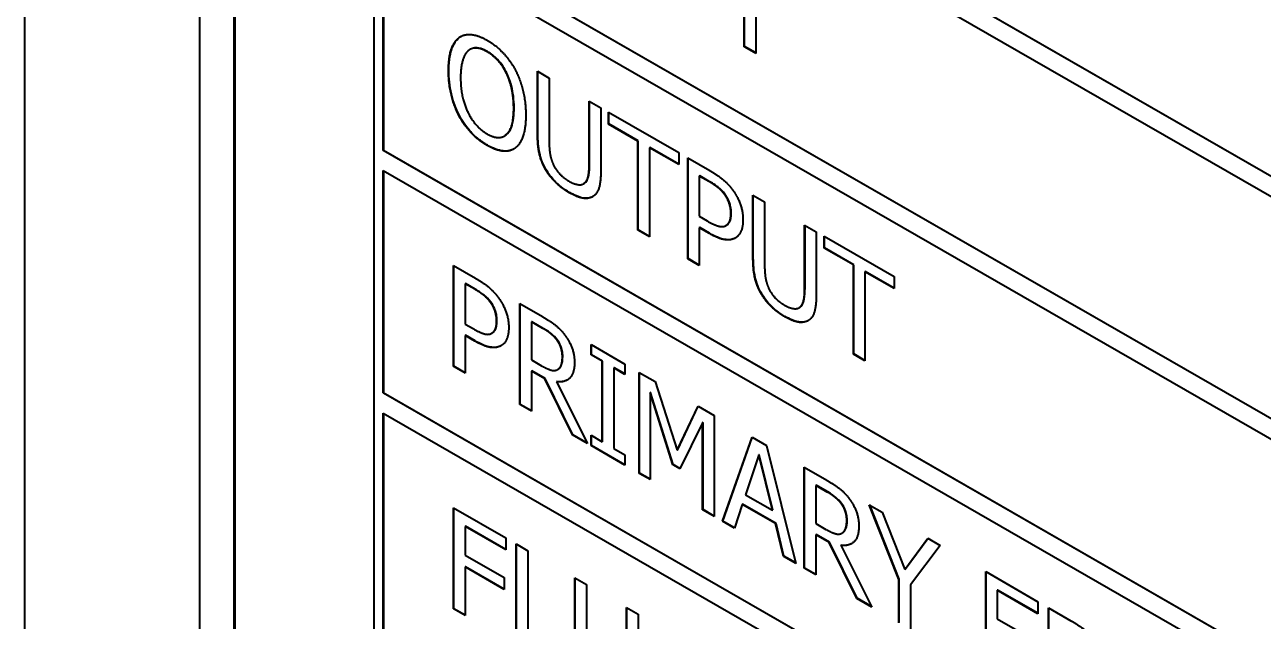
# Model space of a CAD drawing. Header units: millimetres. Extents: x 0 to 4756, y 0 to 3364.
# Drawn here: x 3925.43 to 3937.95, y 2684.33 to 2690.37 of the extents above; entities that cross this region are included whole.
import ezdxf

# ---------------------------------------------------------------- set-up
doc = ezdxf.new("R2010")
doc.units = ezdxf.units.MM
doc.header["$LTSCALE"] = 4
doc.layers.add('가시적인 것(ISO)', color=3, linetype='Continuous', lineweight=40)
doc.layers.add('가시적인 좁은 것(ISO)', color=3, linetype='Continuous', lineweight=35)

msp = doc.modelspace()

# ---------------------------------------------------------------- linework, layer by layer
at = {"layer": '가시적인 것(ISO)'}
for p, q in [((3925.4333, 2668.1894), (3925.4333, 2717.2422)), ((3927.1975, 2712.1344), (3927.1975, 2671.2571)), ((3927.5511, 2671.428), (3927.5511, 2711.5564)), ((3927.5546, 2711.555), (3927.5546, 2671.43)), ((3928.9653, 2679.2321), (3928.9653, 2698.8532)), ((3944.7868, 2684.9391), (3929.0537, 2693.9993)), ((3929.0572, 2694.0013), (3944.7868, 2684.9432)), ((3929.0537, 2693.7949), (3944.7868, 2684.7348)), ((3944.7868, 2682.4865), (3929.0537, 2691.5466)), ((3929.0572, 2691.5486), (3944.7868, 2682.4906)), ((3929.0537, 2689.094), (3929.0537, 2691.3422)), ((3929.0537, 2691.3422), (3944.7868, 2682.2821)), ((3929.0572, 2691.3402), (3929.0572, 2689.096)), ((3932.7044, 2690.1433), (3932.7044, 2691.0443)), ((3932.7079, 2690.1454), (3932.7079, 2691.0464)), ((3932.8218, 2690.9767), (3932.8218, 2690.0757)), ((3929.8249, 2690.2366), (3929.8214, 2690.2345)), ((3929.9365, 2690.117), (3929.933, 2690.115)), ((3932.7079, 2690.1454), (3932.7044, 2690.1433)), ((3932.8218, 2690.0757), (3932.7044, 2690.1433)), ((3932.8218, 2690.0797), (3932.7079, 2690.1454)), ((3930.615, 2689.2566), (3930.615, 2689.8943)), ((3930.615, 2689.8943), (3930.7325, 2689.8266)), ((3930.6185, 2689.2586), (3930.6185, 2689.8922)), ((3930.7325, 2689.8266), (3930.7325, 2689.189)), ((3931.1372, 2688.9526), (3931.1372, 2689.5936)), ((3931.1372, 2689.5936), (3931.2546, 2689.5259)), ((3931.1407, 2688.9546), (3931.1407, 2689.5915)), ((3931.2546, 2689.5259), (3931.2546, 2688.8883)), ((3931.3327, 2689.3601), (3931.3327, 2689.481)), ((3931.3327, 2689.481), (3932.0432, 2689.0718)), ((3931.3362, 2689.3621), (3931.3362, 2689.4789)), ((3931.3362, 2689.3621), (3931.3327, 2689.3601)), ((3931.6292, 2689.1893), (3931.3327, 2689.3601)), ((3931.6328, 2689.1913), (3931.3362, 2689.3621)), ((3930.2837, 2689.2421), (3930.2802, 2689.2401)), ((3931.6328, 2689.1913), (3931.6292, 2689.1893)), ((3931.6292, 2688.2883), (3931.6292, 2689.1893)), ((3931.6328, 2688.2903), (3931.6328, 2689.1913)), ((3931.7502, 2689.1237), (3931.7467, 2689.1217)), ((3931.7467, 2689.1217), (3931.7467, 2688.2206)), ((3932.0432, 2688.9509), (3931.7467, 2689.1217)), ((3932.0432, 2688.955), (3931.7502, 2689.1237)), ((3929.0572, 2689.096), (3929.0537, 2689.094)), ((3944.7868, 2680.0339), (3929.0537, 2689.094)), ((3929.0572, 2689.096), (3944.7868, 2680.0379)), ((3932.0432, 2689.0718), (3932.0432, 2688.9509)), ((3932.1328, 2687.9983), (3932.1328, 2689.0202)), ((3932.1328, 2689.0202), (3932.3548, 2688.8924)), ((3932.1363, 2688.0003), (3932.1363, 2689.0182)), ((3929.0537, 2686.6413), (3929.0537, 2688.8896)), ((3929.0537, 2688.8896), (3944.7868, 2679.8295)), ((3929.0572, 2688.8875), (3929.0572, 2686.6434)), ((3931.0848, 2688.7586), (3931.0813, 2688.7565)), ((3932.2538, 2688.837), (3932.2502, 2688.835)), ((3932.3477, 2688.7789), (3932.2502, 2688.835)), ((3932.2502, 2688.835), (3932.2502, 2688.4275)), ((3932.3512, 2688.7809), (3932.2538, 2688.837)), ((3932.7925, 2688.0027), (3932.7925, 2688.6403)), ((3932.7925, 2688.6403), (3932.9099, 2688.5727)), ((3932.796, 2688.0047), (3932.796, 2688.6383)), ((3932.9099, 2688.5727), (3932.9099, 2687.935)), ((3932.2502, 2688.4275), (3932.3305, 2688.3813)), ((3931.6328, 2688.2903), (3931.6292, 2688.2883)), ((3931.7467, 2688.2206), (3931.6292, 2688.2883)), ((3931.7467, 2688.2247), (3931.6328, 2688.2903)), ((3932.2538, 2688.3136), (3932.2502, 2688.3116)), ((3932.3498, 2688.2543), (3932.2502, 2688.3116)), ((3932.2502, 2688.3116), (3932.2502, 2687.9307)), ((3932.3533, 2688.2563), (3932.2538, 2688.3136)), ((3932.5197, 2688.3346), (3932.5162, 2688.3326)), ((3932.5224, 2688.3362), (3932.5188, 2688.3342)), ((3933.3146, 2687.6987), (3933.3146, 2688.3397)), ((3933.3146, 2688.3397), (3933.4321, 2688.272)), ((3933.3182, 2687.7007), (3933.3182, 2688.3376)), ((3933.4321, 2688.272), (3933.4321, 2687.6343)), ((3933.5102, 2688.1061), (3933.5102, 2688.227)), ((3933.5102, 2688.227), (3934.2207, 2687.8179)), ((3933.5137, 2688.1082), (3933.5137, 2688.225)), ((3933.5137, 2688.1082), (3933.5102, 2688.1061)), ((3933.8067, 2687.9354), (3933.5102, 2688.1061)), ((3933.8102, 2687.9374), (3933.5137, 2688.1082)), ((3932.1363, 2688.0003), (3932.1328, 2687.9983)), ((3932.2502, 2687.9307), (3932.1328, 2687.9983)), ((3932.2502, 2687.9347), (3932.1363, 2688.0003)), ((3929.7655, 2686.9089), (3929.7655, 2687.9308)), ((3929.7655, 2687.9308), (3929.9875, 2687.803)), ((3929.769, 2686.9109), (3929.769, 2687.9288)), ((3933.8102, 2687.9374), (3933.8067, 2687.9354)), ((3933.8067, 2687.0343), (3933.8067, 2687.9354)), ((3933.8102, 2687.0364), (3933.8102, 2687.9374)), ((3933.9277, 2687.8698), (3933.9242, 2687.8677)), ((3933.9242, 2687.8677), (3933.9242, 2686.9667)), ((3934.2207, 2687.697), (3933.9242, 2687.8677)), ((3934.2207, 2687.701), (3933.9277, 2687.8698)), ((3929.8865, 2687.7476), (3929.883, 2687.7456)), ((3929.9804, 2687.6895), (3929.883, 2687.7456)), ((3929.883, 2687.7456), (3929.883, 2687.3381)), ((3929.9839, 2687.6915), (3929.8865, 2687.7476)), ((3934.2207, 2687.8179), (3934.2207, 2687.697)), ((3930.4359, 2687.5448), (3930.6637, 2687.4136)), ((3930.4359, 2686.5228), (3930.4359, 2687.5448)), ((3930.4395, 2686.5249), (3930.4395, 2687.5427)), ((3933.2623, 2687.5046), (3933.2588, 2687.5026)), ((3930.5569, 2687.3615), (3930.5534, 2687.3595)), ((3930.6701, 2687.2923), (3930.5534, 2687.3595)), ((3930.5534, 2687.3595), (3930.5534, 2686.9752)), ((3930.6737, 2687.2943), (3930.5569, 2687.3615)), ((3929.883, 2687.3381), (3929.9632, 2687.2919)), ((3929.8865, 2687.2242), (3929.883, 2687.2222)), ((3929.9861, 2687.1669), (3929.8865, 2687.2242)), ((3930.1525, 2687.2452), (3930.1489, 2687.2431)), ((3930.1551, 2687.2468), (3930.1516, 2687.2447)), ((3929.9825, 2687.1649), (3929.883, 2687.2222)), ((3929.883, 2687.2222), (3929.883, 2686.8412)), ((3931.1558, 2687.0259), (3931.1558, 2687.1302)), ((3931.1558, 2687.1302), (3931.4982, 2686.933)), ((3931.1593, 2687.0279), (3931.1593, 2687.1282)), ((3930.5534, 2686.9752), (3930.6565, 2686.9159)), ((3931.1593, 2687.0279), (3931.1558, 2687.0259)), ((3931.2682, 2686.9611), (3931.1558, 2687.0259)), ((3931.2718, 2686.9631), (3931.1593, 2687.0279)), ((3933.8102, 2687.0364), (3933.8067, 2687.0343)), ((3933.9242, 2686.9667), (3933.8067, 2687.0343)), ((3933.9242, 2686.9708), (3933.8102, 2687.0364)), ((3929.769, 2686.9109), (3929.7655, 2686.9089)), ((3929.883, 2686.8412), (3929.7655, 2686.9089)), ((3929.883, 2686.8453), (3929.769, 2686.9109)), ((3930.5569, 2686.8638), (3930.5534, 2686.8618)), ((3930.688, 2686.7842), (3930.5534, 2686.8618)), ((3930.5534, 2686.8618), (3930.5534, 2686.4552)), ((3930.6916, 2686.7863), (3930.5569, 2686.8638)), ((3930.8163, 2686.8769), (3930.8161, 2686.8768)), ((3930.8227, 2686.8805), (3930.8191, 2686.8784)), ((3931.2718, 2686.9631), (3931.2682, 2686.9611)), ((3931.2682, 2686.1479), (3931.2682, 2686.9611)), ((3931.2718, 2686.1499), (3931.2718, 2686.9631)), ((3931.3892, 2686.8955), (3931.3857, 2686.8935)), ((3931.4982, 2686.8287), (3931.3857, 2686.8935)), ((3931.3857, 2686.8935), (3931.3857, 2686.0802)), ((3931.4982, 2686.8328), (3931.3892, 2686.8955)), ((3931.4982, 2686.933), (3931.4982, 2686.8287)), ((3931.6436, 2686.8493), (3931.804, 2686.7569)), ((3931.6436, 2685.8274), (3931.6436, 2686.8493)), ((3930.6916, 2686.7863), (3930.688, 2686.7842)), ((3930.9674, 2686.2168), (3930.688, 2686.7842)), ((3930.9709, 2686.2188), (3930.6916, 2686.7863)), ((3930.8091, 2686.7567), (3930.8055, 2686.7547)), ((3930.8055, 2686.7547), (3931.12, 2686.1289)), ((3931.6471, 2685.8294), (3931.6471, 2686.8473)), ((3931.804, 2686.7569), (3932.0246, 2686.0609)), ((3929.0572, 2686.6434), (3929.0537, 2686.6413)), ((3944.7868, 2677.5812), (3929.0537, 2686.6413)), ((3929.0572, 2686.6434), (3944.7868, 2677.5853)), ((3931.7567, 2686.6466), (3931.7532, 2686.6446)), ((3931.9816, 2685.9143), (3931.7532, 2686.6446)), ((3931.7532, 2686.6446), (3931.7532, 2685.7643)), ((3931.9852, 2685.9163), (3931.7567, 2686.6466)), ((3930.4395, 2686.5249), (3930.4359, 2686.5228)), ((3930.5534, 2686.4552), (3930.4359, 2686.5228)), ((3930.5534, 2686.4592), (3930.4395, 2686.5249)), ((3932.0246, 2686.0609), (3932.2381, 2686.507)), ((3932.0282, 2686.063), (3932.2401, 2686.5058)), ((3932.2381, 2686.507), (3932.4014, 2686.4129)), ((3929.0537, 2684.1887), (3929.0537, 2686.4369)), ((3929.0537, 2686.4369), (3944.7868, 2677.3768)), ((3929.0572, 2686.4349), (3929.0572, 2684.1907)), ((3932.4014, 2686.4129), (3932.4014, 2685.391)), ((3932.2839, 2686.339), (3932.0533, 2685.873)), ((3932.2874, 2686.341), (3932.2839, 2686.339)), ((3932.2839, 2685.4586), (3932.2839, 2686.339)), ((3932.2874, 2685.4607), (3932.2874, 2686.341)), ((3930.9709, 2686.2188), (3930.9674, 2686.2168)), ((3931.12, 2686.1289), (3930.9674, 2686.2168)), ((3931.1171, 2686.1346), (3930.9709, 2686.2188)), ((3931.1558, 2686.1083), (3931.1558, 2686.2126)), ((3931.1558, 2686.2126), (3931.2682, 2686.1479)), ((3931.1593, 2686.1103), (3931.1558, 2686.1083)), ((3931.4982, 2685.9111), (3931.1558, 2686.1083)), ((3931.1593, 2686.1103), (3931.1593, 2686.2106)), ((3931.4982, 2685.9152), (3931.1593, 2686.1103)), ((3931.2718, 2686.1499), (3931.2682, 2686.1479)), ((3932.4852, 2685.3427), (3932.7832, 2686.1931)), ((3932.4887, 2685.3448), (3932.7855, 2686.1917)), ((3932.7832, 2686.1931), (3932.9278, 2686.1097)), ((3932.9278, 2686.1097), (3933.2258, 2684.9162)), ((3931.3857, 2686.0802), (3931.4982, 2686.0155)), ((3931.4982, 2686.0155), (3931.4982, 2685.9111)), ((3932.0282, 2686.063), (3932.0246, 2686.0609)), ((3932.8526, 2686.0139), (3932.7165, 2685.6111)), ((3932.8562, 2686.016), (3932.8526, 2686.0139)), ((3932.9894, 2685.454), (3932.8526, 2686.0139)), ((3932.993, 2685.456), (3932.8562, 2686.016)), ((3931.9852, 2685.9163), (3931.9816, 2685.9143)), ((3932.0533, 2685.873), (3931.9816, 2685.9143)), ((3932.0548, 2685.8762), (3931.9852, 2685.9163)), ((3933.3096, 2685.8899), (3933.5374, 2685.7587)), ((3933.3096, 2684.868), (3933.3096, 2685.8899)), ((3933.3132, 2684.87), (3933.3132, 2685.8879)), ((3931.6471, 2685.8294), (3931.6436, 2685.8274)), ((3931.7532, 2685.7643), (3931.6436, 2685.8274)), ((3931.7532, 2685.7683), (3931.6471, 2685.8294)), ((3932.7165, 2685.6111), (3932.9894, 2685.454)), ((3933.4306, 2685.7067), (3933.4271, 2685.7047)), ((3933.5438, 2685.6374), (3933.4271, 2685.7047)), ((3933.4271, 2685.7047), (3933.4271, 2685.3204)), ((3933.5474, 2685.6395), (3933.4306, 2685.7067)), ((3929.7655, 2684.4563), (3929.7655, 2685.4782)), ((3929.7655, 2685.4782), (3930.2941, 2685.1738)), ((3929.769, 2684.4583), (3929.769, 2685.4762)), ((3932.6843, 2685.5138), (3932.6041, 2685.2743)), ((3932.6878, 2685.5158), (3932.6843, 2685.5138)), ((3933.0217, 2685.3195), (3932.6843, 2685.5138)), ((3933.0252, 2685.3215), (3932.6878, 2685.5158)), ((3933.9679, 2685.5108), (3934.0982, 2685.4358)), ((3934.2666, 2684.755), (3933.9679, 2685.5108)), ((3934.2701, 2684.757), (3933.9735, 2685.5076)), ((3932.2874, 2685.4607), (3932.2839, 2685.4586)), ((3932.4014, 2685.391), (3932.2839, 2685.4586)), ((3932.4014, 2685.3951), (3932.2874, 2685.4607)), ((3932.993, 2685.456), (3932.9894, 2685.454)), ((3934.0982, 2685.4358), (3934.326, 2684.8549)), ((3929.8865, 2685.2917), (3929.883, 2685.2896)), ((3930.2941, 2685.0529), (3929.883, 2685.2896)), ((3929.883, 2685.2896), (3929.883, 2685.0014)), ((3930.2941, 2685.0569), (3929.8865, 2685.2917)), ((3932.4887, 2685.3448), (3932.4852, 2685.3427)), ((3932.6041, 2685.2743), (3932.4852, 2685.3427)), ((3932.6052, 2685.2777), (3932.4887, 2685.3448)), ((3933.0252, 2685.3215), (3933.0217, 2685.3195)), ((3933.1019, 2684.9876), (3933.0217, 2685.3195)), ((3933.1054, 2684.9896), (3933.0252, 2685.3215)), ((3933.4271, 2685.3204), (3933.5302, 2685.261)), ((3933.69, 2685.222), (3933.6898, 2685.2219)), ((3933.6964, 2685.2256), (3933.6928, 2685.2236)), ((3930.2941, 2685.1738), (3930.2941, 2685.0529)), ((3930.3994, 2684.0912), (3930.3994, 2685.1131)), ((3930.3994, 2685.1131), (3930.5169, 2685.0455)), ((3930.4029, 2684.0932), (3930.4029, 2685.1111)), ((3933.4306, 2685.209), (3933.4271, 2685.2069)), ((3933.5617, 2685.1294), (3933.4271, 2685.2069)), ((3933.4271, 2685.2069), (3933.4271, 2684.8003)), ((3933.5653, 2685.1314), (3933.4306, 2685.209)), ((3933.5653, 2685.1314), (3933.5617, 2685.1294)), ((3933.8411, 2684.5619), (3933.5617, 2685.1294)), ((3933.8446, 2684.5639), (3933.5653, 2685.1314)), ((3933.6827, 2685.1019), (3933.6792, 2685.0998)), ((3933.6792, 2685.0998), (3933.9937, 2684.4741)), ((3934.326, 2684.8549), (3934.5581, 2685.171)), ((3934.3295, 2684.8569), (3934.5595, 2685.1701)), ((3934.6827, 2685.0992), (3934.384, 2684.7014)), ((3934.5581, 2685.171), (3934.6827, 2685.0992)), ((3929.883, 2685.0014), (3930.2769, 2684.7746)), ((3930.5169, 2685.0455), (3930.5169, 2684.1445)), ((3933.1054, 2684.9896), (3933.1019, 2684.9876)), ((3933.2258, 2684.9162), (3933.1019, 2684.9876)), ((3933.2246, 2684.921), (3933.1054, 2684.9896)), ((3929.8865, 2684.8826), (3929.883, 2684.8805)), ((3930.2769, 2684.6537), (3929.883, 2684.8805)), ((3929.883, 2684.8805), (3929.883, 2684.3886)), ((3930.2769, 2684.6577), (3929.8865, 2684.8826)), ((3933.3132, 2684.87), (3933.3096, 2684.868)), ((3933.4271, 2684.8003), (3933.3096, 2684.868)), ((3933.4271, 2684.8044), (3933.3132, 2684.87)), ((3934.3295, 2684.8569), (3934.326, 2684.8549)), ((3930.2769, 2684.7746), (3930.2769, 2684.6537)), ((3930.9932, 2684.1335), (3930.9932, 2684.7712)), ((3930.9932, 2684.7712), (3931.1107, 2684.7036)), ((3930.9967, 2684.1356), (3930.9967, 2684.7692)), ((3934.2701, 2684.757), (3934.2666, 2684.755)), ((3934.2666, 2684.3169), (3934.2666, 2684.755)), ((3934.2701, 2684.3189), (3934.2701, 2684.757)), ((3935.144, 2683.8116), (3935.144, 2684.8335)), ((3935.144, 2684.8335), (3935.6726, 2684.5291)), ((3935.1475, 2683.8137), (3935.1475, 2684.8315)), ((3931.1107, 2684.7036), (3931.1107, 2684.0659)), ((3934.384, 2684.7014), (3934.384, 2684.2493)), ((3935.265, 2684.647), (3935.2615, 2684.645)), ((3935.6726, 2684.4082), (3935.2615, 2684.645)), ((3935.2615, 2684.645), (3935.2615, 2684.3568)), ((3935.6726, 2684.4123), (3935.265, 2684.647)), ((3931.5153, 2683.8295), (3931.5153, 2684.4705)), ((3931.5153, 2684.4705), (3931.6328, 2684.4029)), ((3933.8446, 2684.5639), (3933.8411, 2684.5619)), ((3933.9937, 2684.4741), (3933.8411, 2684.5619)), ((3933.9908, 2684.4798), (3933.8446, 2684.5639)), ((3935.6726, 2684.5291), (3935.6726, 2684.4082)), ((3929.769, 2684.4583), (3929.7655, 2684.4563)), ((3929.883, 2684.3886), (3929.7655, 2684.4563)), ((3929.883, 2684.3927), (3929.769, 2684.4583)), ((3931.5189, 2683.8316), (3931.5189, 2684.4685)), ((3931.6328, 2684.4029), (3931.6328, 2683.7652)), ((3935.2615, 2684.3568), (3935.6554, 2684.1299)), ((3935.7779, 2684.4685), (3936.0057, 2684.3373)), ((3935.7779, 2683.4466), (3935.7779, 2684.4685)), ((3935.7814, 2683.4486), (3935.7814, 2684.4665))]:
    msp.add_line(p, q, dxfattribs=at)
for points, degree in [([(3929.7153, 2689.9014), (3929.7153, 2690.0297), (3929.7705, 2690.1934), (3929.8214, 2690.2345)], 2), ([(3929.8214, 2690.2345), (3929.8729, 2690.2727), (3930.0169, 2690.2602), (3930.1057, 2690.2091)], 2), ([(3929.8249, 2690.2366), (3929.8295, 2690.24), (3929.8343, 2690.2432), (3929.8392, 2690.2461)], 3), ([(3930.1064, 2690.0911), (3930.0427, 2690.1278), (3929.9467, 2690.1317), (3929.9102, 2690.0981)], 2), ([(3930.1057, 2690.2091), (3930.196, 2690.1571), (3930.3407, 2690.0009), (3930.3908, 2689.9066)], 2), ([(3929.9102, 2690.0981), (3929.8751, 2690.0661), (3929.8378, 2689.9302), (3929.8378, 2689.8308)], 2), ([(3930.302, 2689.8725), (3930.2669, 2689.9457), (3930.168, 2690.0556), (3930.1064, 2690.0911)], 2), ([(3929.8206, 2689.4474), (3929.7698, 2689.5446), (3929.7153, 2689.7755), (3929.7153, 2689.9014)], 2), ([(3930.3743, 2689.5219), (3930.3743, 2689.6229), (3930.3364, 2689.8013), (3930.302, 2689.8725)], 2), ([(3930.3908, 2689.9066), (3930.4409, 2689.8098), (3930.4968, 2689.5789), (3930.4968, 2689.4514)], 2), ([(3929.8378, 2689.8308), (3929.8378, 2689.6296), (3929.984, 2689.3318), (3930.1064, 2689.2613)], 2), ([(3930.1064, 2689.2613), (3930.2289, 2689.1907), (3930.3743, 2689.3207), (3930.3743, 2689.5219)], 2), ([(3930.1057, 2689.1441), (3930.0162, 2689.1956), (3929.8729, 2689.3485), (3929.8206, 2689.4474)], 2), ([(3930.4968, 2689.4514), (3930.4968, 2689.3271), (3930.4424, 2689.1573), (3930.3908, 2689.119)], 2), ([(3930.6995, 2688.8965), (3930.653, 2688.9764), (3930.615, 2689.1473), (3930.615, 2689.2566)], 2), ([(3930.3908, 2689.119), (3930.3364, 2689.0792), (3930.1924, 2689.0942), (3930.1057, 2689.1441)], 2), ([(3930.7325, 2689.189), (3930.7325, 2689.1177), (3930.7482, 2689.0126), (3930.7704, 2688.9609)], 2), ([(3930.9344, 2688.6668), (3930.8564, 2688.7118), (3930.7403, 2688.8258), (3930.6995, 2688.8965)], 2), ([(3930.7704, 2688.9609), (3930.7941, 2688.9059), (3930.8757, 2688.8166), (3930.9344, 2688.7828)], 2), ([(3931.0992, 2688.7716), (3931.1214, 2688.7977), (3931.1372, 2688.8839), (3931.1372, 2688.9526)], 2), ([(3931.2546, 2688.8883), (3931.2546, 2688.7814), (3931.2174, 2688.6505), (3931.1701, 2688.6255)], 2), ([(3932.3548, 2688.8924), (3932.4336, 2688.847), (3932.5439, 2688.7537), (3932.5862, 2688.6954)], 2), ([(3930.9344, 2688.7828), (3930.9896, 2688.751), (3931.0756, 2688.7438), (3931.0992, 2688.7716)], 2), ([(3931.0848, 2688.7586), (3931.0915, 2688.7624), (3931.0975, 2688.7674), (3931.1027, 2688.7736)], 3), ([(3932.5052, 2688.6492), (3932.4773, 2688.6868), (3932.4028, 2688.7471), (3932.3477, 2688.7789)], 2), ([(3931.1701, 2688.6255), (3931.1278, 2688.6019), (3931.0161, 2688.6198), (3930.9344, 2688.6668)], 2), ([(3931.1756, 2688.6286), (3931.1749, 2688.6283), (3931.1743, 2688.6279), (3931.1736, 2688.6276)], 3), ([(3932.569, 2688.4568), (3932.569, 2688.5098), (3932.5375, 2688.6058), (3932.5052, 2688.6492)], 2), ([(3932.5862, 2688.6954), (3932.6356, 2688.628), (3932.6915, 2688.4757), (3932.6915, 2688.3904)], 2), ([(3932.3305, 2688.3813), (3932.4021, 2688.3401), (3932.4902, 2688.3159), (3932.5188, 2688.3342)], 2), ([(3932.5188, 2688.3342), (3932.5454, 2688.3495), (3932.569, 2688.408), (3932.569, 2688.4568)], 2), ([(3932.6915, 2688.3904), (3932.6915, 2688.3242), (3932.6506, 2688.2284), (3932.6141, 2688.2081)], 2), ([(3932.6141, 2688.2081), (3932.5683, 2688.1823), (3932.4444, 2688.1998), (3932.3498, 2688.2543)], 2), ([(3932.5197, 2688.3346), (3932.5206, 2688.3351), (3932.5215, 2688.3356), (3932.5224, 2688.3362)], 3), ([(3932.877, 2687.6426), (3932.8304, 2687.7224), (3932.7925, 2687.8934), (3932.7925, 2688.0027)], 2), ([(3932.9099, 2687.935), (3932.9099, 2687.8638), (3932.9257, 2687.7587), (3932.9479, 2687.707)], 2), ([(3929.9875, 2687.803), (3930.0663, 2687.7576), (3930.1766, 2687.6643), (3930.2189, 2687.606)], 2), ([(3930.138, 2687.5598), (3930.11, 2687.5974), (3930.0355, 2687.6577), (3929.9804, 2687.6895)], 2), ([(3930.2189, 2687.606), (3930.2683, 2687.5386), (3930.3242, 2687.3863), (3930.3242, 2687.301)], 2), ([(3933.1119, 2687.4129), (3933.0339, 2687.4579), (3932.9178, 2687.5719), (3932.877, 2687.6426)], 2), ([(3932.9479, 2687.707), (3932.9715, 2687.6519), (3933.0532, 2687.5627), (3933.1119, 2687.5289)], 2), ([(3933.2767, 2687.5176), (3933.2989, 2687.5438), (3933.3146, 2687.6299), (3933.3146, 2687.6987)], 2), ([(3933.4321, 2687.6343), (3933.4321, 2687.5275), (3933.3949, 2687.3966), (3933.3476, 2687.3716)], 2), ([(3930.2017, 2687.3674), (3930.2017, 2687.4204), (3930.1702, 2687.5164), (3930.138, 2687.5598)], 2), ([(3933.1119, 2687.5289), (3933.1671, 2687.4971), (3933.253, 2687.4898), (3933.2767, 2687.5176)], 2), ([(3933.2623, 2687.5046), (3933.269, 2687.5085), (3933.2749, 2687.5135), (3933.2802, 2687.5197)], 3), ([(3930.1516, 2687.2447), (3930.1781, 2687.2601), (3930.2017, 2687.3186), (3930.2017, 2687.3674)], 2), ([(3930.6637, 2687.4136), (3930.7396, 2687.3699), (3930.842, 2687.2918), (3930.8886, 2687.2302)], 2), ([(3933.3476, 2687.3716), (3933.3053, 2687.3479), (3933.1936, 2687.3659), (3933.1119, 2687.4129)], 2), ([(3933.3531, 2687.3747), (3933.3524, 2687.3744), (3933.3518, 2687.374), (3933.3511, 2687.3737)], 3), ([(3929.9632, 2687.2919), (3930.0348, 2687.2507), (3930.1229, 2687.2265), (3930.1516, 2687.2447)], 2), ([(3930.1525, 2687.2452), (3930.1533, 2687.2457), (3930.1542, 2687.2462), (3930.1551, 2687.2468)], 3), ([(3930.3242, 2687.301), (3930.3242, 2687.2348), (3930.2834, 2687.139), (3930.2468, 2687.1187)], 2), ([(3930.8105, 2687.1766), (3930.7855, 2687.2101), (3930.7188, 2687.2642), (3930.6701, 2687.2923)], 2), ([(3930.8886, 2687.2302), (3930.9352, 2687.1686), (3930.9889, 2687.0292), (3930.9889, 2686.9489)], 2), ([(3930.2468, 2687.1187), (3930.201, 2687.0929), (3930.0771, 2687.1104), (3929.9825, 2687.1649)], 2), ([(3930.8664, 2687.0087), (3930.8664, 2687.0534), (3930.8392, 2687.1378), (3930.8105, 2687.1766)], 2), ([(3930.8163, 2686.8769), (3930.842, 2686.8902), (3930.8664, 2686.9557), (3930.8664, 2687.0087)], 2), ([(3930.6565, 2686.9159), (3930.7074, 2686.8866), (3930.7883, 2686.8607), (3930.8163, 2686.8769)], 2), ([(3930.9889, 2686.9489), (3930.9889, 2686.8371), (3930.89, 2686.7425), (3930.8055, 2686.7547)], 2), ([(3933.5374, 2685.7587), (3933.6133, 2685.715), (3933.7157, 2685.637), (3933.7623, 2685.5754)], 2), ([(3933.6842, 2685.5218), (3933.6592, 2685.5553), (3933.5925, 2685.6094), (3933.5438, 2685.6374)], 2), ([(3933.7401, 2685.3538), (3933.7401, 2685.3985), (3933.7129, 2685.4829), (3933.6842, 2685.5218)], 2), ([(3933.7623, 2685.5754), (3933.8089, 2685.5138), (3933.8626, 2685.3744), (3933.8626, 2685.294)], 2), ([(3933.69, 2685.222), (3933.7157, 2685.2353), (3933.7401, 2685.3008), (3933.7401, 2685.3538)], 2), ([(3933.5302, 2685.261), (3933.5811, 2685.2317), (3933.662, 2685.2058), (3933.69, 2685.222)], 2), ([(3933.8626, 2685.294), (3933.8626, 2685.1822), (3933.7637, 2685.0876), (3933.6792, 2685.0998)], 2), ([(3936.0057, 2684.3373), (3936.0816, 2684.2936), (3936.184, 2684.2156), (3936.2306, 2684.154)], 2)]:
    msp.add_open_spline(points, degree=degree, dxfattribs=at)
for points, knots in [([(3929.7189, 2689.9034), (3929.7189, 2690.0216), (3929.7364, 2690.0867), (3929.7673, 2690.1708), (3929.7916, 2690.2096), (3929.8249, 2690.2366)], [-0.079279059, -0.079279059, -0.079279059, -0.079279059, -0.044118552, -0.044118552, 0, 0, 0, 0]), ([(3930.11, 2690.0931), (3930.0867, 2690.1065), (3930.0634, 2690.1174), (3930.0144, 2690.1321), (3929.9953, 2690.1326), (3929.9653, 2690.1299), (3929.9502, 2690.1249), (3929.9365, 2690.117)], [-0.050133543, -0.050133543, -0.050133543, -0.050133543, -0.039150954, -0.039150954, -0.026352674, -0.026352674, -0.009844801, -0.009844801, -0.009844801, -0.009844801]), ([(3930.3055, 2689.8745), (3930.2932, 2689.9002), (3930.2791, 2689.9251), (3930.2474, 2689.9718), (3930.2305, 2689.9929), (3930.1797, 2690.0465), (3930.1451, 2690.0728), (3930.11, 2690.0931)], [-0.063923442, -0.063923442, -0.063923442, -0.063923442, -0.04668159, -0.04668159, -0.029847599, -0.029847599, 0, 0, 0, 0]), ([(3929.8242, 2689.4494), (3929.8067, 2689.4827), (3929.7919, 2689.5168), (3929.7656, 2689.5884), (3929.7547, 2689.6255), (3929.7263, 2689.746), (3929.7189, 2689.8274), (3929.7189, 2689.9034)], [-0.10254814, -0.10254814, -0.10254814, -0.10254814, -0.08007789, -0.08007789, -0.05577118, -0.05577118, 0, 0, 0, 0]), ([(3930.3779, 2689.5239), (3930.3779, 2689.608), (3930.3681, 2689.68), (3930.341, 2689.7875), (3930.3261, 2689.8318), (3930.3055, 2689.8745)], [-0.071298846, -0.071298846, -0.071298846, -0.071298846, -0.028600089, -0.028600089, 0, 0, 0, 0]), ([(3930.2837, 2689.2421), (3930.2868, 2689.2439), (3930.2899, 2689.2459), (3930.3214, 2689.268), (3930.3392, 2689.2981), (3930.3712, 2689.3836), (3930.3779, 2689.4538), (3930.3779, 2689.5239)], [-0.08391735, -0.08391735, -0.08391735, -0.08391735, -0.080856809, -0.080856809, -0.051455738, -0.051455738, 0, 0, 0, 0]), ([(3930.1093, 2689.1461), (3930.0776, 2689.1644), (3930.0459, 2689.1859), (3929.986, 2689.2352), (3929.9583, 2689.2619), (3929.8903, 2689.3393), (3929.8546, 2689.3919), (3929.8242, 2689.4494)], [-0.090934464, -0.090934464, -0.090934464, -0.090934464, -0.064114016, -0.064114016, -0.039087306, -0.039087306, 0, 0, 0, 0]), ([(3930.703, 2688.8986), (3930.6877, 2688.9249), (3930.6744, 2688.952), (3930.6485, 2689.0174), (3930.6411, 2689.0476), (3930.6228, 2689.13), (3930.6185, 2689.1987), (3930.6185, 2689.2586)], [-0.06277013, -0.06277013, -0.06277013, -0.06277013, -0.054788994, -0.054788994, -0.044000458, -0.044000458, 0, 0, 0, 0]), ([(3930.376, 2689.1093), (3930.3634, 2689.1022), (3930.3499, 2689.0967), (3930.3075, 2689.0859), (3930.2827, 2689.0872), (3930.2173, 2689.094), (3930.1639, 2689.1147), (3930.1093, 2689.1461)], [-0.066860539, -0.066860539, -0.066860539, -0.066860539, -0.059883707, -0.059883707, -0.046328606, -0.046328606, 0, 0, 0, 0]), ([(3930.938, 2688.6689), (3930.9102, 2688.6849), (3930.8819, 2688.7034), (3930.8304, 2688.7436), (3930.807, 2688.7647), (3930.7538, 2688.8214), (3930.7265, 2688.8579), (3930.703, 2688.8986)], [-0.072658513, -0.072658513, -0.072658513, -0.072658513, -0.049002493, -0.049002493, -0.028185567, -0.028185567, 0, 0, 0, 0]), ([(3931.1027, 2688.7736), (3931.1235, 2688.7981), (3931.1301, 2688.8281), (3931.1389, 2688.8763), (3931.1407, 2688.9171), (3931.1407, 2688.9546)], [-0.039633279, -0.039633279, -0.039633279, -0.039633279, -0.027528552, -0.027528552, 0, 0, 0, 0]), ([(3932.5088, 2688.6513), (3932.489, 2688.6779), (3932.4669, 2688.7002), (3932.4274, 2688.7321), (3932.3997, 2688.753), (3932.3512, 2688.7809)], [-0.10036624, -0.10036624, -0.10036624, -0.10036624, -0.04113079, -0.04113079, 0, 0, 0, 0]), ([(3931.1736, 2688.6276), (3931.1597, 2688.6198), (3931.1445, 2688.6145), (3931.1073, 2688.609), (3931.0888, 2688.6107), (3931.0326, 2688.6198), (3930.9834, 2688.6427), (3930.938, 2688.6689)], [-0.060023639, -0.060023639, -0.060023639, -0.060023639, -0.050480489, -0.050480489, -0.038557976, -0.038557976, 0, 0, 0, 0]), ([(3932.5725, 2688.4589), (3932.5725, 2688.4796), (3932.5707, 2688.5015), (3932.5609, 2688.5505), (3932.5532, 2688.5712), (3932.5369, 2688.609), (3932.524, 2688.6308), (3932.5088, 2688.6513)], [-0.033196808, -0.033196808, -0.033196808, -0.033196808, -0.024991788, -0.024991788, -0.015486469, -0.015486469, 0, 0, 0, 0]), ([(3932.5224, 2688.3362), (3932.5309, 2688.3411), (3932.5386, 2688.3473), (3932.5515, 2688.3623), (3932.5567, 2688.3709), (3932.5663, 2688.3947), (3932.5725, 2688.4177), (3932.5725, 2688.4589)], [-0.074639225, -0.074639225, -0.074639225, -0.074639225, -0.051782577, -0.051782577, -0.030210975, -0.030210975, 0, 0, 0, 0]), ([(3932.6171, 2688.2098), (3932.602, 2688.2014), (3932.5856, 2688.1958), (3932.5431, 2688.1891), (3932.5217, 2688.1914), (3932.4637, 2688.1996), (3932.4086, 2688.2245), (3932.3533, 2688.2563)], [-0.067627837, -0.067627837, -0.067627837, -0.067627837, -0.05894094, -0.05894094, -0.046924875, -0.046924875, 0, 0, 0, 0]), ([(3932.8805, 2687.6447), (3932.8651, 2687.671), (3932.8519, 2687.6981), (3932.826, 2687.7635), (3932.8186, 2687.7937), (3932.8003, 2687.8761), (3932.796, 2687.9448), (3932.796, 2688.0047)], [-0.06277013, -0.06277013, -0.06277013, -0.06277013, -0.054788994, -0.054788994, -0.044000458, -0.044000458, 0, 0, 0, 0]), ([(3930.1415, 2687.5619), (3930.1217, 2687.5885), (3930.0996, 2687.6108), (3930.0601, 2687.6427), (3930.0324, 2687.6636), (3929.9839, 2687.6915)], [-0.10036624, -0.10036624, -0.10036624, -0.10036624, -0.04113079, -0.04113079, 0, 0, 0, 0]), ([(3933.1155, 2687.415), (3933.0876, 2687.431), (3933.0594, 2687.4495), (3933.0079, 2687.4897), (3932.9844, 2687.5108), (3932.9313, 2687.5675), (3932.904, 2687.604), (3932.8805, 2687.6447)], [-0.072658513, -0.072658513, -0.072658513, -0.072658513, -0.049002493, -0.049002493, -0.028185567, -0.028185567, 0, 0, 0, 0]), ([(3933.2802, 2687.5197), (3933.301, 2687.5442), (3933.3076, 2687.5742), (3933.3164, 2687.6223), (3933.3182, 2687.6632), (3933.3182, 2687.7007)], [-0.039633279, -0.039633279, -0.039633279, -0.039633279, -0.027528552, -0.027528552, 0, 0, 0, 0]), ([(3930.2052, 2687.3695), (3930.2052, 2687.3902), (3930.2034, 2687.4121), (3930.1936, 2687.4611), (3930.1859, 2687.4818), (3930.1696, 2687.5195), (3930.1567, 2687.5414), (3930.1415, 2687.5619)], [-0.033196808, -0.033196808, -0.033196808, -0.033196808, -0.024991788, -0.024991788, -0.015486469, -0.015486469, 0, 0, 0, 0]), ([(3930.1551, 2687.2468), (3930.1636, 2687.2517), (3930.1713, 2687.2579), (3930.1842, 2687.2729), (3930.1894, 2687.2815), (3930.199, 2687.3053), (3930.2052, 2687.3283), (3930.2052, 2687.3695)], [-0.074639225, -0.074639225, -0.074639225, -0.074639225, -0.051782577, -0.051782577, -0.030210975, -0.030210975, 0, 0, 0, 0]), ([(3933.3511, 2687.3737), (3933.3372, 2687.3658), (3933.322, 2687.3606), (3933.2848, 2687.355), (3933.2662, 2687.3568), (3933.2101, 2687.3658), (3933.1609, 2687.3888), (3933.1155, 2687.415)], [-0.060023639, -0.060023639, -0.060023639, -0.060023639, -0.050480489, -0.050480489, -0.038557976, -0.038557976, 0, 0, 0, 0]), ([(3930.8141, 2687.1787), (3930.7963, 2687.2024), (3930.7765, 2687.2223), (3930.7407, 2687.2514), (3930.7159, 2687.27), (3930.6737, 2687.2943)], [-0.085678666, -0.085678666, -0.085678666, -0.085678666, -0.035846928, -0.035846928, 0, 0, 0, 0]), ([(3930.2498, 2687.1204), (3930.2348, 2687.112), (3930.2183, 2687.1064), (3930.1758, 2687.0997), (3930.1544, 2687.102), (3930.0964, 2687.1102), (3930.0414, 2687.1351), (3929.9861, 2687.1669)], [-0.067627837, -0.067627837, -0.067627837, -0.067627837, -0.05894094, -0.05894094, -0.046924875, -0.046924875, 0, 0, 0, 0]), ([(3930.8699, 2687.0107), (3930.8699, 2687.0285), (3930.8683, 2687.0472), (3930.8611, 2687.083), (3930.856, 2687.1012), (3930.8389, 2687.1411), (3930.8275, 2687.1605), (3930.8141, 2687.1787)], [-0.041401278, -0.041401278, -0.041401278, -0.041401278, -0.026401168, -0.026401168, -0.013710485, -0.013710485, 0, 0, 0, 0]), ([(3930.8227, 2686.8805), (3930.83, 2686.8847), (3930.8365, 2686.8902), (3930.8486, 2686.9049), (3930.8538, 2686.9143), (3930.8642, 2686.9422), (3930.8699, 2686.9684), (3930.8699, 2687.0107)], [-0.067052833, -0.067052833, -0.067052833, -0.067052833, -0.050253973, -0.050253973, -0.03103761, -0.03103761, 0, 0, 0, 0]), ([(3930.9159, 2686.7718), (3930.9143, 2686.7709), (3930.9126, 2686.77), (3930.8815, 2686.7544), (3930.8469, 2686.7513), (3930.8091, 2686.7567)], [-0.036114547, -0.036114547, -0.036114547, -0.036114547, -0.03422864, -0.03422864, 0, 0, 0, 0]), ([(3933.6878, 2685.5238), (3933.67, 2685.5475), (3933.6502, 2685.5675), (3933.6144, 2685.5965), (3933.5896, 2685.6151), (3933.5474, 2685.6395)], [-0.085678666, -0.085678666, -0.085678666, -0.085678666, -0.035846928, -0.035846928, 0, 0, 0, 0]), ([(3933.7436, 2685.3558), (3933.7436, 2685.3736), (3933.742, 2685.3923), (3933.7348, 2685.4282), (3933.7297, 2685.4464), (3933.7126, 2685.4863), (3933.7012, 2685.5057), (3933.6878, 2685.5238)], [-0.041401278, -0.041401278, -0.041401278, -0.041401278, -0.026401168, -0.026401168, -0.013710485, -0.013710485, 0, 0, 0, 0]), ([(3933.6964, 2685.2256), (3933.7037, 2685.2299), (3933.7102, 2685.2354), (3933.7223, 2685.2501), (3933.7275, 2685.2594), (3933.7379, 2685.2874), (3933.7436, 2685.3136), (3933.7436, 2685.3558)], [-0.067052833, -0.067052833, -0.067052833, -0.067052833, -0.050253973, -0.050253973, -0.03103761, -0.03103761, 0, 0, 0, 0]), ([(3933.7896, 2685.1169), (3933.788, 2685.116), (3933.7863, 2685.1151), (3933.7552, 2685.0996), (3933.7205, 2685.0964), (3933.6827, 2685.1019)], [-0.036114547, -0.036114547, -0.036114547, -0.036114547, -0.03422864, -0.03422864, 0, 0, 0, 0])]:
    msp.add_open_spline(points, degree=3, knots=knots, dxfattribs=at)
at = {"layer": '가시적인 좁은 것(ISO)'}
for p, q in [((3930.11, 2690.0931), (3930.1064, 2690.0911)), ((3929.7189, 2689.9034), (3929.7153, 2689.9014)), ((3930.3055, 2689.8745), (3930.302, 2689.8725)), ((3930.3779, 2689.5239), (3930.3743, 2689.5219)), ((3929.8242, 2689.4494), (3929.8206, 2689.4474)), ((3930.6185, 2689.2586), (3930.615, 2689.2566)), ((3930.1093, 2689.1461), (3930.1057, 2689.1441)), ((3930.703, 2688.8986), (3930.6995, 2688.8965)), ((3931.1407, 2688.9546), (3931.1372, 2688.9526)), ((3931.1027, 2688.7736), (3931.0992, 2688.7716)), ((3932.3512, 2688.7809), (3932.3477, 2688.7789)), ((3930.938, 2688.6689), (3930.9344, 2688.6668)), ((3931.1736, 2688.6276), (3931.1701, 2688.6255)), ((3932.5088, 2688.6513), (3932.5052, 2688.6492)), ((3932.5725, 2688.4589), (3932.569, 2688.4568)), ((3932.3533, 2688.2563), (3932.3498, 2688.2543)), ((3932.6167, 2688.2096), (3932.6141, 2688.2081)), ((3932.796, 2688.0047), (3932.7925, 2688.0027)), ((3929.9839, 2687.6915), (3929.9804, 2687.6895)), ((3932.8805, 2687.6447), (3932.877, 2687.6426)), ((3933.3182, 2687.7007), (3933.3146, 2687.6987)), ((3930.1415, 2687.5619), (3930.138, 2687.5598)), ((3933.2802, 2687.5197), (3933.2767, 2687.5176)), ((3930.2052, 2687.3695), (3930.2017, 2687.3674)), ((3933.1155, 2687.415), (3933.1119, 2687.4129)), ((3933.3511, 2687.3737), (3933.3476, 2687.3716)), ((3930.6737, 2687.2943), (3930.6701, 2687.2923)), ((3929.9861, 2687.1669), (3929.9825, 2687.1649)), ((3930.2494, 2687.1202), (3930.2468, 2687.1187)), ((3930.8141, 2687.1787), (3930.8105, 2687.1766)), ((3930.8699, 2687.0107), (3930.8664, 2687.0087)), ((3933.5474, 2685.6395), (3933.5438, 2685.6374)), ((3933.6878, 2685.5238), (3933.6842, 2685.5218)), ((3933.7436, 2685.3558), (3933.7401, 2685.3538))]:
    msp.add_line(p, q, dxfattribs=at)

doc.saveas('drawing.dxf')
